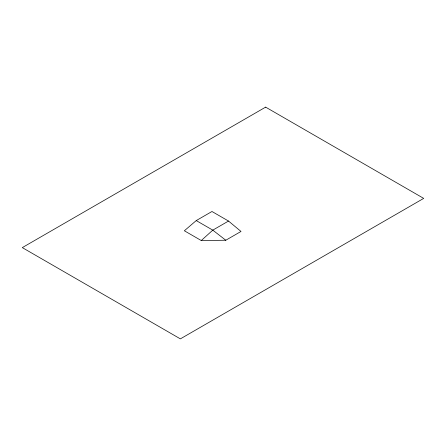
<?xml version="1.0" encoding="UTF-8"?>
<svg xmlns="http://www.w3.org/2000/svg" width="446" height="446" viewBox="0 0 446 446"><rect width="100%" height="100%" fill="white"/><g stroke="black" fill="none" stroke-linecap="round" stroke-linejoin="round"><path stroke-width="0.67" d="M201.269 240.539L212.787 230.136L228.519 221.054L241.007 231.452L225.793 240.238L201.269 240.539L184.354 230.772L196.24 220.58L211.973 211.499L228.519 221.054M196.24 220.58L212.787 230.136L225.793 240.238M265.632 107.129L22.3 247.614L180.368 338.871L423.7 198.386L265.632 107.129"/></g></svg>
